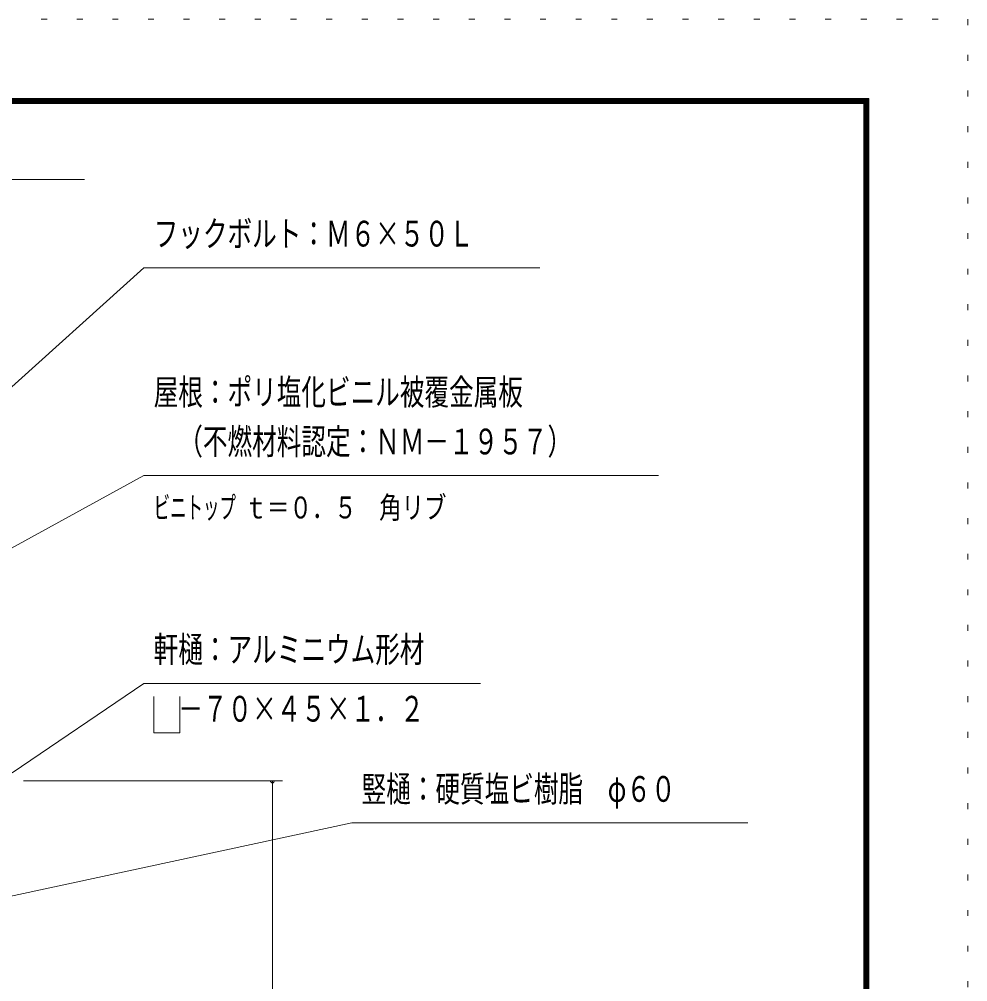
# Model space of a CAD drawing. Units: millimetres, scale not verified. Extents: x -27014 to 27021, y -10500 to 10500.
# Drawn here: x 22231 to 27021, y 5638 to 10500 of the extents above; entities that cross this region are included whole.
import ezdxf
from ezdxf.enums import TextEntityAlignment as Align

# ---------------------------------------------------------------- set-up
doc = ezdxf.new("R2010")
doc.units = ezdxf.units.MM
doc.header["$LTSCALE"] = 60
doc.linetypes.add('USER4', pattern=[3, 0.5, -2.5])
for name, color, linetype, lineweight in [('0-A_2-52DIM', 3, 'Continuous', 18), ('0-C_F-F1PAPER', 5, 'Continuous', 18), ('0-D_F-E_J_ADD', 5, 'USER4', 18)]:
    doc.layers.add(name, color=color, linetype=linetype, lineweight=lineweight)
doc.styles.add('ＭＳ ゴシック', font='')
doc.styles.get('ＭＳ ゴシック').set_extended_font_data('MS Gothic')

msp = doc.modelspace()

# ---------------------------------------------------------------- linework, layer by layer
at = {"layer": '0-A_2-52DIM'}
for p, q in [((20409.81, 9689.93), (22559.81, 9689.93)), ((22859.81, 9244.93), (21148.74, 7699.55)), ((22859.81, 9244.93), (24859.81, 9244.93)), ((22909.81, 6894.93), (22909.81, 7078.88)), ((22252.05, 6652.53), (23559.81, 6652.53)), ((23519.81, 6652.53), (23499.81, 6652.53)), ((23509.81, 6652.54), (23509.81, 344.93))]:
    msp.add_line(p, q, dxfattribs=at)
for points in [[(25459.81, 8194.93), (22859.81, 8194.93), (21603.51, 7506.15)], [(24559.81, 7144.93), (22859.81, 7144.93), (22195.87, 6692.54)], [(23041.45, 7078.88), (23041.45, 6894.93), (22909.81, 6894.93)], [(21852.29, 5997.63), (23909.81, 6439.95), (25909.8, 6439.95)]]:
    msp.add_lwpolyline(points, dxfattribs=at)
msp.add_arc((23509.81, 6652.53), 10, 180, 0, dxfattribs=at)
at = {"layer": '0-C_F-F1PAPER'}
for points in [[(26521.22, -10000), (-2178.78, -10000), (-2178.78, 10100), (26521.22, 10100)], [(26518.72, -9997.5), (26518.72, 10097.5), (-2176.28, 10097.5), (-2176.28, -9997.5)], [(26516.22, -9995), (26516.22, 10095), (-2173.78, 10095), (-2173.78, -9995)], [(26513.72, -9992.5), (-2171.28, -9992.5), (-2171.28, 10092.5), (26513.72, 10092.5)], [(26511.22, -9990), (26511.22, 10090), (-2168.78, 10090), (-2168.78, -9990)], [(26508.72, -9987.5), (-2166.28, -9987.5), (-2166.28, 10087.5), (26508.72, 10087.5)], [(26506.22, -9985), (26506.22, 10085), (-2163.78, 10085), (-2163.78, -9985)], [(26503.72, -9982.5), (-2161.28, -9982.5), (-2161.28, 10082.5), (26503.72, 10082.5)], [(26501.22, -9980), (-2158.78, -9980), (-2158.78, 10080), (26501.22, 10080)], [(26498.72, -9977.5), (-2156.28, -9977.5), (-2156.28, 10077.5), (26498.72, 10077.5)], [(26496.22, -9975), (26496.22, 10075), (-2153.78, 10075), (-2153.78, -9975)]]:
    msp.add_lwpolyline(points, close=True, dxfattribs=at)
at = {"layer": '0-D_F-E_J_ADD'}
msp.add_lwpolyline([(27021.22, -10500), (-2678.78, -10500), (-2678.78, 10500), (27021.22, 10500)], close=True, dxfattribs=at)

# ---------------------------------------------------------------- texts
at = {"layer": '0-A_2-52DIM', "color": 7, "style": 'ＭＳ ゴシック'}
for s, height, width, p in [('フックボルト：Ｍ６×５０Ｌ', 130.2, 0.7, (22909.81, 9312.7)), ('屋根：ポリ塩化ビニル被覆金属板', 130.2, 0.7, (22909.81, 8512.69)), ('\u3000（不燃材料認定：ＮＭ－１９５７）', 130.2, 0.7, (22909.81, 8262.7)), ('ビニトップ ', 110.7, 0.55, (22909.81, 7944.93)), ('ｔ＝０．５\u3000角リブ', 110.7, 0.75, (23369.08, 7944.93)), ('軒樋：アルミニウム形材', 130.2, 0.7, (22909.81, 7212.7)), ('\u3000－７０×４５×１．２', 130.2, 0.7, (22909.81, 6912.7)), ('竪樋：硬質塩ビ樹脂\u3000φ６０', 130.2, 0.7, (23959.81, 6507.71))]:
    msp.add_text(s, height=height, dxfattribs=dict(at, width=width)).set_placement(p, align=Align.BOTTOM_LEFT)

doc.saveas('drawing.dxf')
